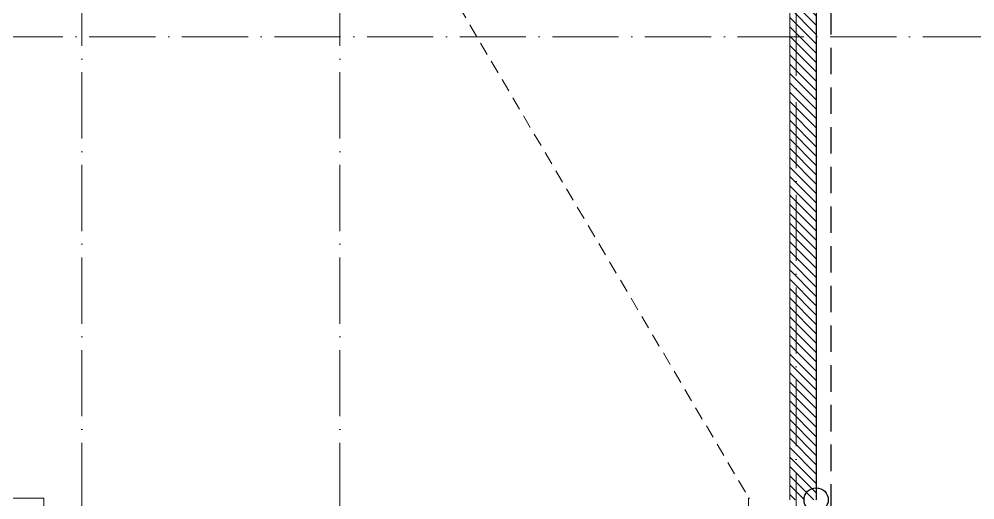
# Model space of a CAD drawing. Header units: millimetres. Extents: x -213536 to 1564669, y -45299 to 942238.
# Drawn here: x 516267 to 523492, y 439885 to 443520 of the extents above; entities that cross this region are included whole.
import ezdxf

# ---------------------------------------------------------------- set-up
doc = ezdxf.new("R2010")
doc.units = ezdxf.units.MM
for name, pattern in [('200_ШТРИХ_ш1п0_6_', [160, 100, -60]), ('50_200_ШТРИХ_1Т_ш5_п1_п1_', [700, 500, -100, 0, -100]), ('Штриховая _2 мм - 1 мм_', [300, 200, -100])]:
    doc.linetypes.add(name, pattern=pattern)
for name, color, linetype, lineweight in [('0-1', 7, 'Continuous', 5), ('2) ПГП 4м', 4, 'Continuous', 30), ('3) ЖБ 4м', 3, 'Continuous', 30), ('5) Швы', 2, 'Continuous', 30), ('Линии-1', 7, '200_ШТРИХ_ш1п0_6_', 9), ('Оси-2', 7, '50_200_ШТРИХ_1Т_ш5_п1_п1_', 9), ('Стены-1', 7, 'Continuous', 13), ('Штриховка разреза-1', 7, 'Continuous', 9)]:
    doc.layers.add(name, color=color, linetype=linetype, lineweight=lineweight)
doc.layers.add('СТ-1_1', color=7, linetype='Штриховая _2 мм - 1 мм_', lineweight=90, true_color=0x888888)

# ---------------------------------------------------------------- blocks, each defined once
blk = doc.blocks.new('Ось 3 этаж')
at = {"layer": 'Оси-2'}
for p, q in [((518692.1, 423014.8), (518692.1, 477896.8)), ((522142.1, 477896.8), (522142.1, 423014.8)), ((516742.1, 423014.8), (516742.1, 476626.8)), ((536900.4, 443385.4), (501097.4, 443385.4))]:
    blk.add_line(p, q, dxfattribs=at)
blk = doc.blocks.new('0125-Р-ОО-Ш2-АР-о_23_10_2024_rvt-1-АИ2_03_План отделки стен 3-го этажа _Часть 2_')
at = {"layer": 'Штриховка разреза-1'}
h = blk.add_hatch(dxfattribs=at)
h.set_pattern_fill('FP_1', color=256, style=0, pattern_type=2)
h.set_pattern_definition([(135, (0, 0), (-35.35534, -35.35534), [])])
h.paths.add_polyline_path([(91600, 14650), (91600, 20200), (91400, 20200), (91400, 14650)], flags=0)
at = {"layer": 'Линии-1'}
blk.add_line((73700, 44150), (91092.9, 14662), dxfattribs=at)
at = {"layer": 'Стены-1'}
for p, q in [((91400, 20200), (91400, 14650)), ((91600, 14650), (91600, 20200))]:
    blk.add_line(p, q, dxfattribs=at)
blk = doc.blocks.new('3этНиз')
at = {"layer": 'СТ-1_1', "lineweight": 25}
blk.add_line((522404.1, 448403.4), (522404.1, 433247.4), dxfattribs=at)
at = {"layer": 'Стены-1'}
for p, q in [((516454.1, 439897.4), (515942.1, 439897.4)), ((516454.1, 439597.4), (516454.1, 439897.4)), ((521792.1, 439897.4), (521780.1, 439897.4)), ((521780.1, 439897.4), (521780.1, 439597.4))]:
    blk.add_line(p, q, dxfattribs=at)
at = {"layer": '0-1'}
blk.add_blockref('0125-Р-ОО-Ш2-АР-о_23_10_2024_rvt-1-АИ2_03_План отделки стен 3-го этажа _Часть 2_', (430692.1, 425235.4), dxfattribs=at)

msp = doc.modelspace()

# ---------------------------------------------------------------- linework, layer by layer
at = {"layer": '2) ПГП 4м'}
msp.add_lwpolyline([(522292.1, 445435.4), (522292.1, 439885.4)], dxfattribs=at)
at = {"layer": '5) Швы'}
msp.add_circle((522292.1, 439885.4), 91.6, dxfattribs=at)

# ---------------------------------------------------------------- block references
at = {"color": 5, "lineweight": 30}
msp.add_blockref('Ось 3 этаж', (0, 0), dxfattribs=at)
at = {"layer": '3) ЖБ 4м'}
msp.add_blockref('3этНиз', (0, 0), dxfattribs=at)

doc.saveas('drawing.dxf')
